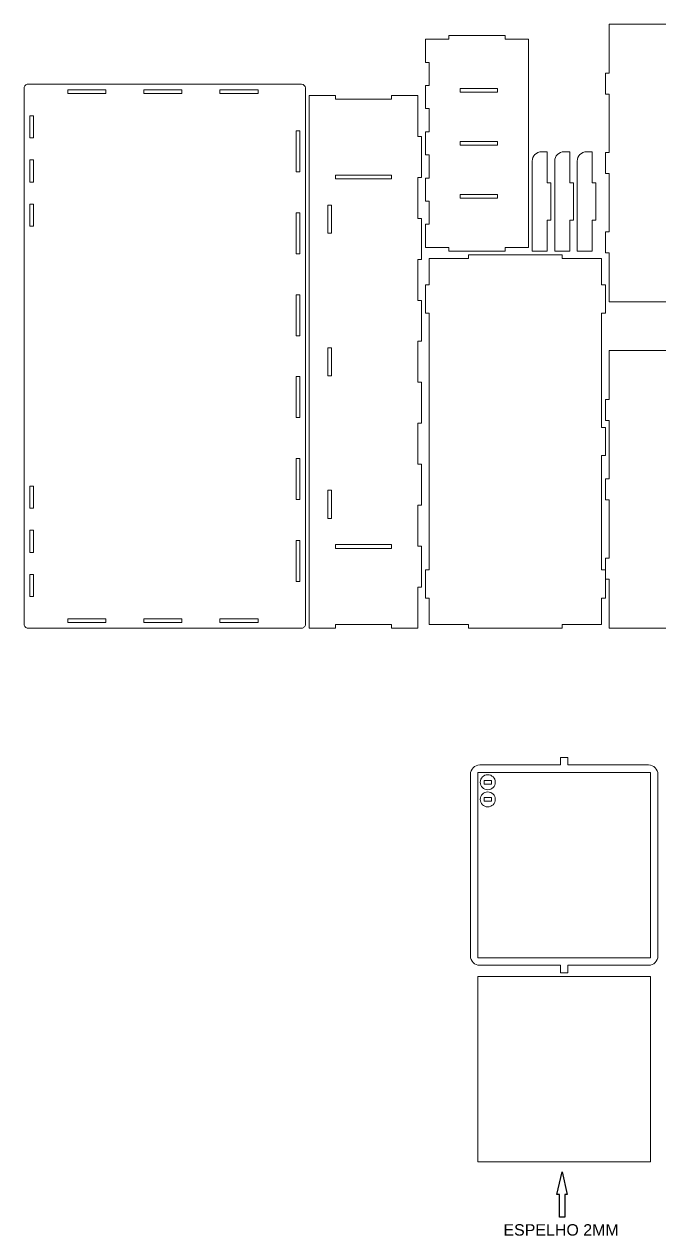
# Model space of a CAD drawing. Header units: millimetres. Extents: x -368 to 368, y -323 to 323.
# Drawn here: x -368 to -29, y -323 to 323 of the extents above; entities that cross this region are included whole.
import ezdxf

# ---------------------------------------------------------------- set-up
doc = ezdxf.new("R2010")
doc.units = ezdxf.units.MM
doc.header["$MEASUREMENT"] = 0
doc.layers.add('Camada 1', color=7, linetype='Continuous')
doc.styles.add('0', font='arial.ttf', dxfattribs={"height": 1})

msp = doc.modelspace()

# ---------------------------------------------------------------- linework, layer by layer
at = {"layer": 'Camada 1', "color": 30, "lineweight": 20}
msp.add_lwpolyline([(-126.4612, -283.569), (-34.4612, -283.569), (-34.4612, -184.769), (-126.4612, -184.769), (-126.4612, -283.569)], close=True, dxfattribs=at)
at = {"layer": 'Camada 1', "color": 250, "lineweight": 9}
for points, knots in [([(83.5001, 175.0245), (83.5001, 175.0245), (-56.4999, 175.0245), (-56.4999, 175.0245), (-56.4999, 175.0245), (-56.4999, 175.0245), (-56.4999, 201.1674), (-56.4999, 201.1674), (-56.4999, 201.1674), (-56.4999, 201.1674), (-58.4999, 201.1674), (-58.4999, 201.1674), (-58.4999, 201.1674), (-58.4999, 201.1674), (-58.4999, 212.3102), (-58.4999, 212.3102), (-58.4999, 212.3102), (-58.4999, 212.3102), (-56.4999, 212.3102), (-56.4999, 212.3102), (-56.4999, 212.3102), (-56.4999, 212.3102), (-56.4999, 243.4531), (-56.4999, 243.4531), (-56.4999, 243.4531), (-56.4999, 243.4531), (-58.4999, 243.4531), (-58.4999, 243.4531), (-58.4999, 243.4531), (-58.4999, 243.4531), (-58.4999, 254.5959), (-58.4999, 254.5959), (-58.4999, 254.5959), (-58.4999, 254.5959), (-56.4999, 254.5959), (-56.4999, 254.5959), (-56.4999, 254.5959), (-56.4999, 254.5959), (-56.4999, 285.7388), (-56.4999, 285.7388), (-56.4999, 285.7388), (-56.4999, 285.7388), (-58.4999, 285.7388), (-58.4999, 285.7388), (-58.4999, 285.7388), (-58.4999, 285.7388), (-58.4999, 296.8816), (-58.4999, 296.8816), (-58.4999, 296.8816), (-58.4999, 296.8816), (-56.4999, 296.8816), (-56.4999, 296.8816), (-56.4999, 296.8816), (-56.4999, 296.8816), (-56.4999, 323.0245), (-56.4999, 323.0245), (-56.4999, 323.0245), (-56.4999, 323.0245), (-8.4999, 323.0245), (-8.4999, 323.0245), (-8.4999, 323.0245), (-8.4999, 323.0245), (-8.4999, 313.0245), (-8.4999, 313.0245), (-8.4999, 313.0245), (-8.4999, 313.0245), (-10.4999, 313.0245), (-10.4999, 313.0245), (-10.4999, 313.0245), (-10.4999, 313.0245), (-10.4999, 303.0245), (-10.4999, 303.0245), (-10.4999, 303.0245), (-10.4999, 303.0245), (-8.4999, 303.0245), (-8.4999, 303.0245), (-8.4999, 303.0245), (-8.4999, 303.0245), (-8.4999, 293.0245), (-8.4999, 293.0245), (-8.4999, 293.0245), (-8.4999, 293.0245), (-10.4999, 293.0245), (-10.4999, 293.0245), (-10.4999, 293.0245), (-10.4999, 293.0245), (-10.4999, 283.0245), (-10.4999, 283.0245), (-10.4999, 283.0245), (-10.4999, 283.0245), (-8.4999, 283.0245), (-8.4999, 283.0245), (-8.4999, 283.0245), (-8.4999, 283.0245), (-8.4999, 269.0245), (-8.4999, 269.0245), (-8.4999, 269.0245), (-8.4999, 269.0245), (-10.4999, 269.0245), (-10.4999, 269.0245), (-10.4999, 269.0245), (-10.4999, 269.0245), (-10.4999, 259.0245), (-10.4999, 259.0245), (-10.4999, 259.0245), (-10.4999, 259.0245), (-8.4999, 259.0245), (-8.4999, 259.0245), (-8.4999, 259.0245), (-8.4999, 259.0245), (-8.4999, 246.0245), (-8.4999, 246.0245), (-8.4999, 246.0245), (-8.4999, 246.0245), (-10.4999, 246.0245), (-10.4999, 246.0245), (-10.4999, 246.0245), (-10.4999, 246.0245), (-10.4999, 236.0245), (-10.4999, 236.0245), (-10.4999, 236.0245), (-10.4999, 236.0245), (-8.4999, 236.0245), (-8.4999, 236.0245), (-8.4999, 236.0245), (-8.4999, 236.0245), (-8.4999, 233.0245), (-8.4999, 233.0245), (-8.4999, 233.0245), (-8.4999, 233.0245), (83.5001, 233.0245), (83.5001, 233.0245), (83.5001, 233.0245), (83.5001, 233.0245), (83.5001, 219.0245), (83.5001, 219.0245), (83.5001, 219.0245), (83.5001, 219.0245), (85.5001, 219.0245), (85.5001, 219.0245), (85.5001, 219.0245), (85.5001, 219.0245), (85.5001, 189.0245), (85.5001, 189.0245), (85.5001, 189.0245), (85.5001, 189.0245), (83.5001, 189.0245), (83.5001, 189.0245), (83.5001, 189.0245), (83.5001, 189.0245), (83.5001, 175.0245), (83.5001, 175.0245)], [0, 0, 0, 0, 0.02564103, 0.02564103, 0.02564103, 0.02564103, 0.05128205, 0.05128205, 0.05128205, 0.05128205, 0.07692308, 0.07692308, 0.07692308, 0.07692308, 0.1025641, 0.1025641, 0.1025641, 0.1025641, 0.12820513, 0.12820513, 0.12820513, 0.12820513, 0.15384615, 0.15384615, 0.15384615, 0.15384615, 0.17948718, 0.17948718, 0.17948718, 0.17948718, 0.20512821, 0.20512821, 0.20512821, 0.20512821, 0.23076923, 0.23076923, 0.23076923, 0.23076923, 0.25641026, 0.25641026, 0.25641026, 0.25641026, 0.28205128, 0.28205128, 0.28205128, 0.28205128, 0.30769231, 0.30769231, 0.30769231, 0.30769231, 0.33333333, 0.33333333, 0.33333333, 0.33333333, 0.35897436, 0.35897436, 0.35897436, 0.35897436, 0.38461538, 0.38461538, 0.38461538, 0.38461538, 0.41025641, 0.41025641, 0.41025641, 0.41025641, 0.43589744, 0.43589744, 0.43589744, 0.43589744, 0.46153846, 0.46153846, 0.46153846, 0.46153846, 0.48717949, 0.48717949, 0.48717949, 0.48717949, 0.51282051, 0.51282051, 0.51282051, 0.51282051, 0.53846154, 0.53846154, 0.53846154, 0.53846154, 0.56410256, 0.56410256, 0.56410256, 0.56410256, 0.58974359, 0.58974359, 0.58974359, 0.58974359, 0.61538462, 0.61538462, 0.61538462, 0.61538462, 0.64102564, 0.64102564, 0.64102564, 0.64102564, 0.66666667, 0.66666667, 0.66666667, 0.66666667, 0.69230769, 0.69230769, 0.69230769, 0.69230769, 0.71794872, 0.71794872, 0.71794872, 0.71794872, 0.74358974, 0.74358974, 0.74358974, 0.74358974, 0.76923077, 0.76923077, 0.76923077, 0.76923077, 0.79487179, 0.79487179, 0.79487179, 0.79487179, 0.82051282, 0.82051282, 0.82051282, 0.82051282, 0.84615385, 0.84615385, 0.84615385, 0.84615385, 0.87179487, 0.87179487, 0.87179487, 0.87179487, 0.8974359, 0.8974359, 0.8974359, 0.8974359, 0.92307692, 0.92307692, 0.92307692, 0.92307692, 0.94871795, 0.94871795, 0.94871795, 0.94871795, 1, 1, 1, 1]), ([(-152.4999, 253.3577), (-152.4999, 253.3577), (-152.5, 241.0245), (-152.5, 241.0245), (-152.5, 241.0245), (-152.5, 241.0245), (-154.5, 241.0244), (-154.5, 241.0244), (-154.5, 241.0244), (-154.5, 241.0244), (-154.4999, 228.6911), (-154.4999, 228.6911), (-154.4999, 228.6911), (-154.4999, 228.6911), (-152.5, 228.6911), (-152.5, 228.6911), (-152.5, 228.6911), (-152.5, 228.6911), (-152.5, 216.3577), (-152.5, 216.3577), (-152.5, 216.3577), (-152.5, 216.3577), (-154.4999, 216.3578), (-154.4999, 216.3578), (-154.4999, 216.3578), (-154.4999, 216.3578), (-154.4999, 204.0244), (-154.4999, 204.0244), (-154.4999, 204.0244), (-154.4999, 204.0244), (-141.9999, 204.0244), (-141.9999, 204.0244), (-141.9999, 204.0244), (-141.9999, 204.0244), (-141.9999, 202.0245), (-141.9999, 202.0245), (-141.9999, 202.0245), (-141.9999, 202.0245), (-112, 202.0245), (-112, 202.0245), (-112, 202.0245), (-112, 202.0245), (-111.9999, 204.0244), (-111.9999, 204.0244), (-111.9999, 204.0244), (-111.9999, 204.0244), (-99.4999, 204.0244), (-99.4999, 204.0244), (-99.4999, 204.0244), (-99.4999, 204.0244), (-99.5, 315.0245), (-99.5, 315.0245), (-99.5, 315.0245), (-99.5, 315.0245), (-112, 315.0245), (-112, 315.0245), (-112, 315.0245), (-112, 315.0245), (-112, 317.0244), (-112, 317.0244), (-112, 317.0244), (-112, 317.0244), (-141.9999, 317.0244), (-141.9999, 317.0244), (-141.9999, 317.0244), (-141.9999, 317.0244), (-142, 315.0244), (-142, 315.0244), (-142, 315.0244), (-142, 315.0244), (-154.5, 315.0245), (-154.5, 315.0245), (-154.5, 315.0245), (-154.5, 315.0245), (-154.5, 302.6911), (-154.5, 302.6911), (-154.5, 302.6911), (-154.5, 302.6911), (-152.5, 302.6911), (-152.5, 302.6911), (-152.5, 302.6911), (-152.5, 302.6911), (-152.4999, 290.3578), (-152.4999, 290.3578), (-152.4999, 290.3578), (-152.4999, 290.3578), (-154.5, 290.3577), (-154.5, 290.3577), (-154.5, 290.3577), (-154.5, 290.3577), (-154.5, 278.0244), (-154.5, 278.0244), (-154.5, 278.0244), (-154.5, 278.0244), (-152.4999, 278.0244), (-152.4999, 278.0244), (-152.4999, 278.0244), (-152.4999, 278.0244), (-152.4999, 265.6911), (-152.4999, 265.6911), (-152.4999, 265.6911), (-152.4999, 265.6911), (-154.5, 265.6911), (-154.5, 265.6911), (-154.5, 265.6911), (-154.5, 265.6911), (-154.5, 253.3578), (-154.5, 253.3578), (-154.5, 253.3578), (-154.5, 253.3578), (-152.4999, 253.3577), (-152.4999, 253.3577)], [0, 0, 0, 0, 0.03448276, 0.03448276, 0.03448276, 0.03448276, 0.06896552, 0.06896552, 0.06896552, 0.06896552, 0.10344828, 0.10344828, 0.10344828, 0.10344828, 0.13793103, 0.13793103, 0.13793103, 0.13793103, 0.17241379, 0.17241379, 0.17241379, 0.17241379, 0.20689655, 0.20689655, 0.20689655, 0.20689655, 0.24137931, 0.24137931, 0.24137931, 0.24137931, 0.27586207, 0.27586207, 0.27586207, 0.27586207, 0.31034483, 0.31034483, 0.31034483, 0.31034483, 0.34482759, 0.34482759, 0.34482759, 0.34482759, 0.37931034, 0.37931034, 0.37931034, 0.37931034, 0.4137931, 0.4137931, 0.4137931, 0.4137931, 0.44827586, 0.44827586, 0.44827586, 0.44827586, 0.48275862, 0.48275862, 0.48275862, 0.48275862, 0.51724138, 0.51724138, 0.51724138, 0.51724138, 0.55172414, 0.55172414, 0.55172414, 0.55172414, 0.5862069, 0.5862069, 0.5862069, 0.5862069, 0.62068966, 0.62068966, 0.62068966, 0.62068966, 0.65517241, 0.65517241, 0.65517241, 0.65517241, 0.68965517, 0.68965517, 0.68965517, 0.68965517, 0.72413793, 0.72413793, 0.72413793, 0.72413793, 0.75862069, 0.75862069, 0.75862069, 0.75862069, 0.79310345, 0.79310345, 0.79310345, 0.79310345, 0.82758621, 0.82758621, 0.82758621, 0.82758621, 0.86206897, 0.86206897, 0.86206897, 0.86206897, 0.89655172, 0.89655172, 0.89655172, 0.89655172, 0.93103448, 0.93103448, 0.93103448, 0.93103448, 1, 1, 1, 1]), ([(-218.4999, 3.0245), (-218.4999, 3.0245), (-218.4999, 289.0245), (-218.4999, 289.0245), (-218.4999, 289.0245), (-218.4999, 290.1291), (-219.3953, 291.0245), (-220.4999, 291.0245), (-220.4999, 291.0245), (-220.4999, 291.0245), (-366.4999, 291.0245), (-366.4999, 291.0245), (-366.4999, 291.0245), (-367.0303, 291.0245), (-367.539, 290.8138), (-367.9141, 290.4387), (-367.9141, 290.4387), (-368.2892, 290.0636), (-368.4999, 289.5549), (-368.4999, 289.0245), (-368.4999, 289.0245), (-368.4999, 289.0245), (-368.4999, 3.0245), (-368.4999, 3.0245), (-368.4999, 3.0245), (-368.4999, 2.4941), (-368.2892, 1.9854), (-367.9141, 1.6103), (-367.9141, 1.6103), (-367.539, 1.2352), (-367.0303, 1.0245), (-366.4999, 1.0245), (-366.4999, 1.0245), (-366.4999, 1.0245), (-220.4999, 1.0245), (-220.4999, 1.0245), (-220.4999, 1.0245), (-219.9695, 1.0245), (-219.4608, 1.2352), (-219.0857, 1.6103), (-219.0857, 1.6103), (-218.7106, 1.9854), (-218.4999, 2.4941), (-218.4999, 3.0245)], [0, 0, 0, 0, 0.08333333, 0.08333333, 0.08333333, 0.08333333, 0.16666667, 0.16666667, 0.16666667, 0.16666667, 0.25, 0.25, 0.25, 0.25, 0.33333333, 0.33333333, 0.33333333, 0.33333333, 0.41666667, 0.41666667, 0.41666667, 0.41666667, 0.5, 0.5, 0.5, 0.5, 0.58333333, 0.58333333, 0.58333333, 0.58333333, 0.66666667, 0.66666667, 0.66666667, 0.66666667, 0.75, 0.75, 0.75, 0.75, 0.83333333, 0.83333333, 0.83333333, 0.83333333, 1, 1, 1, 1]), ([(-324.9285, 288.0245), (-324.9285, 288.0245), (-324.9285, 286.0245), (-324.9285, 286.0245), (-324.9285, 286.0245), (-324.9285, 286.0245), (-345.2142, 286.0245), (-345.2142, 286.0245), (-345.2142, 286.0245), (-345.2142, 286.0245), (-345.2142, 288.0245), (-345.2142, 288.0245), (-345.2142, 288.0245), (-345.2142, 288.0245), (-324.9285, 288.0245), (-324.9285, 288.0245)], [0, 0, 0, 0, 0.2, 0.2, 0.2, 0.2, 0.4, 0.4, 0.4, 0.4, 0.6, 0.6, 0.6, 0.6, 1, 1, 1, 1]), ([(-284.357, 288.0245), (-284.357, 288.0245), (-284.357, 286.0245), (-284.357, 286.0245), (-284.357, 286.0245), (-284.357, 286.0245), (-304.6428, 286.0245), (-304.6428, 286.0245), (-304.6428, 286.0245), (-304.6428, 286.0245), (-304.6428, 288.0245), (-304.6428, 288.0245), (-304.6428, 288.0245), (-304.6428, 288.0245), (-284.357, 288.0245), (-284.357, 288.0245)], [0, 0, 0, 0, 0.2, 0.2, 0.2, 0.2, 0.4, 0.4, 0.4, 0.4, 0.6, 0.6, 0.6, 0.6, 1, 1, 1, 1]), ([(-243.7856, 288.0245), (-243.7856, 288.0245), (-243.7856, 286.0245), (-243.7856, 286.0245), (-243.7856, 286.0245), (-243.7856, 286.0245), (-264.0713, 286.0245), (-264.0713, 286.0245), (-264.0713, 286.0245), (-264.0713, 286.0245), (-264.0713, 288.0245), (-264.0713, 288.0245), (-264.0713, 288.0245), (-264.0713, 288.0245), (-243.7856, 288.0245), (-243.7856, 288.0245)], [0, 0, 0, 0, 0.2, 0.2, 0.2, 0.2, 0.4, 0.4, 0.4, 0.4, 0.6, 0.6, 0.6, 0.6, 1, 1, 1, 1]), ([(-158.4999, 44.7168), (-158.4999, 44.7168), (-158.4999, 66.563), (-158.4999, 66.563), (-158.4999, 66.563), (-158.4999, 66.563), (-156.4999, 66.563), (-156.4999, 66.563), (-156.4999, 66.563), (-156.4999, 66.563), (-156.4999, 88.4091), (-156.4999, 88.4091), (-156.4999, 88.4091), (-156.4999, 88.4091), (-158.4999, 88.4091), (-158.4999, 88.4091), (-158.4999, 88.4091), (-158.4999, 88.4091), (-158.4999, 110.2553), (-158.4999, 110.2553), (-158.4999, 110.2553), (-158.4999, 110.2553), (-156.4999, 110.2553), (-156.4999, 110.2553), (-156.4999, 110.2553), (-156.4999, 110.2553), (-156.4999, 132.1014), (-156.4999, 132.1014), (-156.4999, 132.1014), (-156.4999, 132.1014), (-158.4999, 132.1014), (-158.4999, 132.1014), (-158.4999, 132.1014), (-158.4999, 132.1014), (-158.4999, 153.9476), (-158.4999, 153.9476), (-158.4999, 153.9476), (-158.4999, 153.9476), (-156.4999, 153.9476), (-156.4999, 153.9476), (-156.4999, 153.9476), (-156.4999, 153.9476), (-156.4999, 175.7937), (-156.4999, 175.7937), (-156.4999, 175.7937), (-156.4999, 175.7937), (-158.4999, 175.7937), (-158.4999, 175.7937), (-158.4999, 175.7937), (-158.4999, 175.7937), (-158.4999, 197.6399), (-158.4999, 197.6399), (-158.4999, 197.6399), (-158.4999, 197.6399), (-156.4999, 197.6399), (-156.4999, 197.6399), (-156.4999, 197.6399), (-156.4999, 197.6399), (-156.4999, 219.486), (-156.4999, 219.486), (-156.4999, 219.486), (-156.4999, 219.486), (-158.4999, 219.486), (-158.4999, 219.486), (-158.4999, 219.486), (-158.4999, 219.486), (-158.4999, 241.3322), (-158.4999, 241.3322), (-158.4999, 241.3322), (-158.4999, 241.3322), (-156.4999, 241.3322), (-156.4999, 241.3322), (-156.4999, 241.3322), (-156.4999, 241.3322), (-156.4999, 263.1783), (-156.4999, 263.1783), (-156.4999, 263.1783), (-156.4999, 263.1783), (-158.4999, 263.1783), (-158.4999, 263.1783), (-158.4999, 263.1783), (-158.4999, 263.1783), (-158.4999, 285.0245), (-158.4999, 285.0245), (-158.4999, 285.0245), (-158.4999, 285.0245), (-172.4999, 285.0245), (-172.4999, 285.0245), (-172.4999, 285.0245), (-172.4999, 285.0245), (-172.4999, 283.0245), (-172.4999, 283.0245), (-172.4999, 283.0245), (-172.4999, 283.0245), (-202.4999, 283.0245), (-202.4999, 283.0245), (-202.4999, 283.0245), (-202.4999, 283.0245), (-202.4999, 285.0245), (-202.4999, 285.0245), (-202.4999, 285.0245), (-202.4999, 285.0245), (-216.4999, 285.0245), (-216.4999, 285.0245), (-216.4999, 285.0245), (-216.4999, 285.0245), (-216.4999, 1.0245), (-216.4999, 1.0245), (-216.4999, 1.0245), (-216.4999, 1.0245), (-202.4999, 1.0245), (-202.4999, 1.0245), (-202.4999, 1.0245), (-202.4999, 1.0245), (-202.4999, 3.0245), (-202.4999, 3.0245), (-202.4999, 3.0245), (-202.4999, 3.0245), (-172.4999, 3.0245), (-172.4999, 3.0245), (-172.4999, 3.0245), (-172.4999, 3.0245), (-172.4999, 1.0245), (-172.4999, 1.0245), (-172.4999, 1.0245), (-172.4999, 1.0245), (-158.4999, 1.0245), (-158.4999, 1.0245), (-158.4999, 1.0245), (-158.4999, 1.0245), (-158.4999, 22.8707), (-158.4999, 22.8707), (-158.4999, 22.8707), (-158.4999, 22.8707), (-156.4999, 22.8707), (-156.4999, 22.8707), (-156.4999, 22.8707), (-156.4999, 22.8707), (-156.4999, 44.7168), (-156.4999, 44.7168), (-156.4999, 44.7168), (-156.4999, 44.7168), (-158.4999, 44.7168), (-158.4999, 44.7168)], [0, 0, 0, 0, 0.02702703, 0.02702703, 0.02702703, 0.02702703, 0.05405405, 0.05405405, 0.05405405, 0.05405405, 0.08108108, 0.08108108, 0.08108108, 0.08108108, 0.10810811, 0.10810811, 0.10810811, 0.10810811, 0.13513514, 0.13513514, 0.13513514, 0.13513514, 0.16216216, 0.16216216, 0.16216216, 0.16216216, 0.18918919, 0.18918919, 0.18918919, 0.18918919, 0.21621622, 0.21621622, 0.21621622, 0.21621622, 0.24324324, 0.24324324, 0.24324324, 0.24324324, 0.27027027, 0.27027027, 0.27027027, 0.27027027, 0.2972973, 0.2972973, 0.2972973, 0.2972973, 0.32432432, 0.32432432, 0.32432432, 0.32432432, 0.35135135, 0.35135135, 0.35135135, 0.35135135, 0.37837838, 0.37837838, 0.37837838, 0.37837838, 0.40540541, 0.40540541, 0.40540541, 0.40540541, 0.43243243, 0.43243243, 0.43243243, 0.43243243, 0.45945946, 0.45945946, 0.45945946, 0.45945946, 0.48648649, 0.48648649, 0.48648649, 0.48648649, 0.51351351, 0.51351351, 0.51351351, 0.51351351, 0.54054054, 0.54054054, 0.54054054, 0.54054054, 0.56756757, 0.56756757, 0.56756757, 0.56756757, 0.59459459, 0.59459459, 0.59459459, 0.59459459, 0.62162162, 0.62162162, 0.62162162, 0.62162162, 0.64864865, 0.64864865, 0.64864865, 0.64864865, 0.67567568, 0.67567568, 0.67567568, 0.67567568, 0.7027027, 0.7027027, 0.7027027, 0.7027027, 0.72972973, 0.72972973, 0.72972973, 0.72972973, 0.75675676, 0.75675676, 0.75675676, 0.75675676, 0.78378378, 0.78378378, 0.78378378, 0.78378378, 0.81081081, 0.81081081, 0.81081081, 0.81081081, 0.83783784, 0.83783784, 0.83783784, 0.83783784, 0.86486486, 0.86486486, 0.86486486, 0.86486486, 0.89189189, 0.89189189, 0.89189189, 0.89189189, 0.91891892, 0.91891892, 0.91891892, 0.91891892, 0.94594595, 0.94594595, 0.94594595, 0.94594595, 1, 1, 1, 1]), ([(-116, 286.7745), (-116, 286.7745), (-136, 286.7745), (-136, 286.7745), (-136, 286.7745), (-136, 286.7745), (-136, 288.7744), (-136, 288.7744), (-136, 288.7744), (-136, 288.7744), (-116, 288.7745), (-116, 288.7745), (-116, 288.7745), (-116, 288.7745), (-116, 286.7745), (-116, 286.7745)], [0, 0, 0, 0, 0.2, 0.2, 0.2, 0.2, 0.4, 0.4, 0.4, 0.4, 0.6, 0.6, 0.6, 0.6, 1, 1, 1, 1]), ([(-363.4999, 274.2388), (-363.4999, 274.2388), (-363.4999, 262.4531), (-363.4999, 262.4531), (-363.4999, 262.4531), (-363.4999, 262.4531), (-365.4999, 262.4531), (-365.4999, 262.4531), (-365.4999, 262.4531), (-365.4999, 262.4531), (-365.4999, 274.2388), (-365.4999, 274.2388), (-365.4999, 274.2388), (-365.4999, 274.2388), (-363.4999, 274.2388), (-363.4999, 274.2388)], [0, 0, 0, 0, 0.2, 0.2, 0.2, 0.2, 0.4, 0.4, 0.4, 0.4, 0.6, 0.6, 0.6, 0.6, 1, 1, 1, 1]), ([(-223.4999, 244.3322), (-223.4999, 244.3322), (-223.4999, 266.1783), (-223.4999, 266.1783), (-223.4999, 266.1783), (-223.4999, 266.1783), (-221.4999, 266.1783), (-221.4999, 266.1783), (-221.4999, 266.1783), (-221.4999, 266.1783), (-221.4999, 244.3322), (-221.4999, 244.3322), (-221.4999, 244.3322), (-221.4999, 244.3322), (-223.4999, 244.3322), (-223.4999, 244.3322)], [0, 0, 0, 0, 0.2, 0.2, 0.2, 0.2, 0.4, 0.4, 0.4, 0.4, 0.6, 0.6, 0.6, 0.6, 1, 1, 1, 1]), ([(-116, 258.5244), (-116, 258.5244), (-136, 258.5244), (-136, 258.5244), (-136, 258.5244), (-136, 258.5244), (-136, 260.5244), (-136, 260.5244), (-136, 260.5244), (-136, 260.5244), (-115.9999, 260.5245), (-115.9999, 260.5245), (-115.9999, 260.5245), (-115.9999, 260.5245), (-116, 258.5244), (-116, 258.5244)], [0, 0, 0, 0, 0.2, 0.2, 0.2, 0.2, 0.4, 0.4, 0.4, 0.4, 0.6, 0.6, 0.6, 0.6, 1, 1, 1, 1]), ([(-97.4999, 250.0244), (-97.4999, 250.0244), (-97.4999, 202.0245), (-97.4999, 202.0245), (-97.4999, 202.0245), (-97.4999, 202.0245), (-89.4999, 202.0245), (-89.4999, 202.0245), (-89.4999, 202.0245), (-89.4999, 202.0245), (-89.4999, 218.5245), (-89.4999, 218.5245), (-89.4999, 218.5245), (-89.4999, 218.5245), (-87.4999, 218.5245), (-87.4999, 218.5245), (-87.4999, 218.5245), (-87.4999, 218.5245), (-87.4999, 238.5245), (-87.4999, 238.5245), (-87.4999, 238.5245), (-87.4999, 238.5245), (-89.4999, 238.5245), (-89.4999, 238.5245), (-89.4999, 238.5245), (-89.4999, 238.5245), (-89.4999, 255.0244), (-89.4999, 255.0244), (-89.4999, 255.0244), (-89.4999, 255.0244), (-92.4999, 255.0244), (-92.4999, 255.0244), (-92.4999, 255.0244), (-95.2613, 255.0244), (-97.4999, 252.7858), (-97.4999, 250.0244)], [0, 0, 0, 0, 0.1, 0.1, 0.1, 0.1, 0.2, 0.2, 0.2, 0.2, 0.3, 0.3, 0.3, 0.3, 0.4, 0.4, 0.4, 0.4, 0.5, 0.5, 0.5, 0.5, 0.6, 0.6, 0.6, 0.6, 0.7, 0.7, 0.7, 0.7, 0.8, 0.8, 0.8, 0.8, 1, 1, 1, 1]), ([(-85.4999, 250.0244), (-85.4999, 250.0244), (-85.4999, 202.0245), (-85.4999, 202.0245), (-85.4999, 202.0245), (-85.4999, 202.0245), (-77.4999, 202.0245), (-77.4999, 202.0245), (-77.4999, 202.0245), (-77.4999, 202.0245), (-77.4999, 218.5245), (-77.4999, 218.5245), (-77.4999, 218.5245), (-77.4999, 218.5245), (-75.4999, 218.5245), (-75.4999, 218.5245), (-75.4999, 218.5245), (-75.4999, 218.5245), (-75.4999, 238.5245), (-75.4999, 238.5245), (-75.4999, 238.5245), (-75.4999, 238.5245), (-77.4999, 238.5245), (-77.4999, 238.5245), (-77.4999, 238.5245), (-77.4999, 238.5245), (-77.4999, 255.0244), (-77.4999, 255.0244), (-77.4999, 255.0244), (-77.4999, 255.0244), (-80.4999, 255.0244), (-80.4999, 255.0244), (-80.4999, 255.0244), (-83.2613, 255.0244), (-85.4999, 252.7858), (-85.4999, 250.0244)], [0, 0, 0, 0, 0.1, 0.1, 0.1, 0.1, 0.2, 0.2, 0.2, 0.2, 0.3, 0.3, 0.3, 0.3, 0.4, 0.4, 0.4, 0.4, 0.5, 0.5, 0.5, 0.5, 0.6, 0.6, 0.6, 0.6, 0.7, 0.7, 0.7, 0.7, 0.8, 0.8, 0.8, 0.8, 1, 1, 1, 1]), ([(-73.4999, 250.0244), (-73.4999, 250.0244), (-73.4999, 202.0245), (-73.4999, 202.0245), (-73.4999, 202.0245), (-73.4999, 202.0245), (-65.4999, 202.0245), (-65.4999, 202.0245), (-65.4999, 202.0245), (-65.4999, 202.0245), (-65.4999, 218.5245), (-65.4999, 218.5245), (-65.4999, 218.5245), (-65.4999, 218.5245), (-63.4999, 218.5245), (-63.4999, 218.5245), (-63.4999, 218.5245), (-63.4999, 218.5245), (-63.4999, 238.5245), (-63.4999, 238.5245), (-63.4999, 238.5245), (-63.4999, 238.5245), (-65.4999, 238.5245), (-65.4999, 238.5245), (-65.4999, 238.5245), (-65.4999, 238.5245), (-65.4999, 255.0244), (-65.4999, 255.0244), (-65.4999, 255.0244), (-65.4999, 255.0244), (-68.4999, 255.0244), (-68.4999, 255.0244), (-68.4999, 255.0244), (-71.2613, 255.0244), (-73.4999, 252.7858), (-73.4999, 250.0244)], [0, 0, 0, 0, 0.1, 0.1, 0.1, 0.1, 0.2, 0.2, 0.2, 0.2, 0.3, 0.3, 0.3, 0.3, 0.4, 0.4, 0.4, 0.4, 0.5, 0.5, 0.5, 0.5, 0.6, 0.6, 0.6, 0.6, 0.7, 0.7, 0.7, 0.7, 0.8, 0.8, 0.8, 0.8, 1, 1, 1, 1]), ([(-363.4999, 250.6674), (-363.4999, 250.6674), (-363.4999, 238.8816), (-363.4999, 238.8816), (-363.4999, 238.8816), (-363.4999, 238.8816), (-365.4999, 238.8816), (-365.4999, 238.8816), (-365.4999, 238.8816), (-365.4999, 238.8816), (-365.4999, 250.6674), (-365.4999, 250.6674), (-365.4999, 250.6674), (-365.4999, 250.6674), (-363.4999, 250.6674), (-363.4999, 250.6674)], [0, 0, 0, 0, 0.2, 0.2, 0.2, 0.2, 0.4, 0.4, 0.4, 0.4, 0.6, 0.6, 0.6, 0.6, 1, 1, 1, 1]), ([(-172.4999, 240.5245), (-172.4999, 240.5245), (-202.4999, 240.5245), (-202.4999, 240.5245), (-202.4999, 240.5245), (-202.4999, 240.5245), (-202.4999, 242.5245), (-202.4999, 242.5245), (-202.4999, 242.5245), (-202.4999, 242.5245), (-172.4999, 242.5245), (-172.4999, 242.5245), (-172.4999, 242.5245), (-172.4999, 242.5245), (-172.4999, 240.5245), (-172.4999, 240.5245)], [0, 0, 0, 0, 0.2, 0.2, 0.2, 0.2, 0.4, 0.4, 0.4, 0.4, 0.6, 0.6, 0.6, 0.6, 1, 1, 1, 1]), ([(-363.4999, 227.0959), (-363.4999, 227.0959), (-363.4999, 215.3102), (-363.4999, 215.3102), (-363.4999, 215.3102), (-363.4999, 215.3102), (-365.4999, 215.3102), (-365.4999, 215.3102), (-365.4999, 215.3102), (-365.4999, 215.3102), (-365.4999, 227.0959), (-365.4999, 227.0959), (-365.4999, 227.0959), (-365.4999, 227.0959), (-363.4999, 227.0959), (-363.4999, 227.0959)], [0, 0, 0, 0, 0.2, 0.2, 0.2, 0.2, 0.4, 0.4, 0.4, 0.4, 0.6, 0.6, 0.6, 0.6, 1, 1, 1, 1]), ([(-204.4999, 211.5245), (-204.4999, 211.5245), (-206.4999, 211.5245), (-206.4999, 211.5245), (-206.4999, 211.5245), (-206.4999, 211.5245), (-206.4999, 226.5245), (-206.4999, 226.5245), (-206.4999, 226.5245), (-206.4999, 226.5245), (-204.4999, 226.5245), (-204.4999, 226.5245), (-204.4999, 226.5245), (-204.4999, 226.5245), (-204.4999, 211.5245), (-204.4999, 211.5245)], [0, 0, 0, 0, 0.2, 0.2, 0.2, 0.2, 0.4, 0.4, 0.4, 0.4, 0.6, 0.6, 0.6, 0.6, 1, 1, 1, 1]), ([(-135.9999, 232.2745), (-135.9999, 232.2745), (-116, 232.2744), (-116, 232.2744), (-116, 232.2744), (-116, 232.2744), (-115.9999, 230.2744), (-115.9999, 230.2744), (-115.9999, 230.2744), (-115.9999, 230.2744), (-136, 230.2744), (-136, 230.2744), (-136, 230.2744), (-136, 230.2744), (-135.9999, 232.2745), (-135.9999, 232.2745)], [0, 0, 0, 0, 0.2, 0.2, 0.2, 0.2, 0.4, 0.4, 0.4, 0.4, 0.6, 0.6, 0.6, 0.6, 1, 1, 1, 1]), ([(-223.4999, 200.6399), (-223.4999, 200.6399), (-223.4999, 222.486), (-223.4999, 222.486), (-223.4999, 222.486), (-223.4999, 222.486), (-221.4999, 222.486), (-221.4999, 222.486), (-221.4999, 222.486), (-221.4999, 222.486), (-221.4999, 200.6399), (-221.4999, 200.6399), (-221.4999, 200.6399), (-221.4999, 200.6399), (-223.4999, 200.6399), (-223.4999, 200.6399)], [0, 0, 0, 0, 0.2, 0.2, 0.2, 0.2, 0.4, 0.4, 0.4, 0.4, 0.6, 0.6, 0.6, 0.6, 1, 1, 1, 1]), ([(-81.4999, 200.0245), (-81.4999, 200.0245), (-131.4999, 200.0245), (-131.4999, 200.0245), (-131.4999, 200.0245), (-131.4999, 200.0245), (-131.4999, 198.0245), (-131.4999, 198.0245), (-131.4999, 198.0245), (-131.4999, 198.0245), (-152.4999, 198.0245), (-152.4999, 198.0245), (-152.4999, 198.0245), (-152.4999, 198.0245), (-152.4999, 184.0245), (-152.4999, 184.0245), (-152.4999, 184.0245), (-152.4999, 184.0245), (-154.4999, 184.0245), (-154.4999, 184.0245), (-154.4999, 184.0245), (-154.4999, 184.0245), (-154.4999, 169.0245), (-154.4999, 169.0245), (-154.4999, 169.0245), (-154.4999, 169.0245), (-152.4999, 169.0245), (-152.4999, 169.0245), (-152.4999, 169.0245), (-152.4999, 169.0245), (-152.4999, 32.0245), (-152.4999, 32.0245), (-152.4999, 32.0245), (-152.4999, 32.0245), (-154.4999, 32.0245), (-154.4999, 32.0245), (-154.4999, 32.0245), (-154.4999, 32.0245), (-154.4999, 17.0245), (-154.4999, 17.0245), (-154.4999, 17.0245), (-154.4999, 17.0245), (-152.4999, 17.0245), (-152.4999, 17.0245), (-152.4999, 17.0245), (-152.4999, 17.0245), (-152.4999, 3.0245), (-152.4999, 3.0245), (-152.4999, 3.0245), (-152.4999, 3.0245), (-131.4999, 3.0245), (-131.4999, 3.0245), (-131.4999, 3.0245), (-131.4999, 3.0245), (-131.4999, 1.0245), (-131.4999, 1.0245), (-131.4999, 1.0245), (-131.4999, 1.0245), (-81.4999, 1.0245), (-81.4999, 1.0245), (-81.4999, 1.0245), (-81.4999, 1.0245), (-81.4999, 3.0245), (-81.4999, 3.0245), (-81.4999, 3.0245), (-81.4999, 3.0245), (-60.4999, 3.0245), (-60.4999, 3.0245), (-60.4999, 3.0245), (-60.4999, 3.0245), (-60.4999, 17.0245), (-60.4999, 17.0245), (-60.4999, 17.0245), (-60.4999, 17.0245), (-58.4999, 17.0245), (-58.4999, 17.0245), (-58.4999, 17.0245), (-58.4999, 17.0245), (-58.4999, 32.0245), (-58.4999, 32.0245), (-58.4999, 32.0245), (-58.4999, 32.0245), (-60.4999, 32.0245), (-60.4999, 32.0245), (-60.4999, 32.0245), (-60.4999, 32.0245), (-60.4999, 93.0245), (-60.4999, 93.0245), (-60.4999, 93.0245), (-60.4999, 93.0245), (-58.4999, 93.0245), (-58.4999, 93.0245), (-58.4999, 93.0245), (-58.4999, 93.0245), (-58.4999, 108.0245), (-58.4999, 108.0245), (-58.4999, 108.0245), (-58.4999, 108.0245), (-60.4999, 108.0245), (-60.4999, 108.0245), (-60.4999, 108.0245), (-60.4999, 108.0245), (-60.4999, 169.0245), (-60.4999, 169.0245), (-60.4999, 169.0245), (-60.4999, 169.0245), (-58.4999, 169.0245), (-58.4999, 169.0245), (-58.4999, 169.0245), (-58.4999, 169.0245), (-58.4999, 184.0245), (-58.4999, 184.0245), (-58.4999, 184.0245), (-58.4999, 184.0245), (-60.4999, 184.0245), (-60.4999, 184.0245), (-60.4999, 184.0245), (-60.4999, 184.0245), (-60.4999, 198.0245), (-60.4999, 198.0245), (-60.4999, 198.0245), (-60.4999, 198.0245), (-81.4999, 198.0245), (-81.4999, 198.0245), (-81.4999, 198.0245), (-81.4999, 198.0245), (-81.4999, 200.0245), (-81.4999, 200.0245)], [0, 0, 0, 0, 0.03030303, 0.03030303, 0.03030303, 0.03030303, 0.06060606, 0.06060606, 0.06060606, 0.06060606, 0.09090909, 0.09090909, 0.09090909, 0.09090909, 0.12121212, 0.12121212, 0.12121212, 0.12121212, 0.15151515, 0.15151515, 0.15151515, 0.15151515, 0.18181818, 0.18181818, 0.18181818, 0.18181818, 0.21212121, 0.21212121, 0.21212121, 0.21212121, 0.24242424, 0.24242424, 0.24242424, 0.24242424, 0.27272727, 0.27272727, 0.27272727, 0.27272727, 0.3030303, 0.3030303, 0.3030303, 0.3030303, 0.33333333, 0.33333333, 0.33333333, 0.33333333, 0.36363636, 0.36363636, 0.36363636, 0.36363636, 0.39393939, 0.39393939, 0.39393939, 0.39393939, 0.42424242, 0.42424242, 0.42424242, 0.42424242, 0.45454545, 0.45454545, 0.45454545, 0.45454545, 0.48484848, 0.48484848, 0.48484848, 0.48484848, 0.51515152, 0.51515152, 0.51515152, 0.51515152, 0.54545455, 0.54545455, 0.54545455, 0.54545455, 0.57575758, 0.57575758, 0.57575758, 0.57575758, 0.60606061, 0.60606061, 0.60606061, 0.60606061, 0.63636364, 0.63636364, 0.63636364, 0.63636364, 0.66666667, 0.66666667, 0.66666667, 0.66666667, 0.6969697, 0.6969697, 0.6969697, 0.6969697, 0.72727273, 0.72727273, 0.72727273, 0.72727273, 0.75757576, 0.75757576, 0.75757576, 0.75757576, 0.78787879, 0.78787879, 0.78787879, 0.78787879, 0.81818182, 0.81818182, 0.81818182, 0.81818182, 0.84848485, 0.84848485, 0.84848485, 0.84848485, 0.87878788, 0.87878788, 0.87878788, 0.87878788, 0.90909091, 0.90909091, 0.90909091, 0.90909091, 0.93939394, 0.93939394, 0.93939394, 0.93939394, 1, 1, 1, 1]), ([(-223.4999, 156.9476), (-223.4999, 156.9476), (-223.4999, 178.7937), (-223.4999, 178.7937), (-223.4999, 178.7937), (-223.4999, 178.7937), (-221.4999, 178.7937), (-221.4999, 178.7937), (-221.4999, 178.7937), (-221.4999, 178.7937), (-221.4999, 156.9476), (-221.4999, 156.9476), (-221.4999, 156.9476), (-221.4999, 156.9476), (-223.4999, 156.9476), (-223.4999, 156.9476)], [0, 0, 0, 0, 0.2, 0.2, 0.2, 0.2, 0.4, 0.4, 0.4, 0.4, 0.6, 0.6, 0.6, 0.6, 1, 1, 1, 1]), ([(-204.4999, 150.5245), (-204.4999, 150.5245), (-204.4999, 135.5245), (-204.4999, 135.5245), (-204.4999, 135.5245), (-204.4999, 135.5245), (-206.4999, 135.5245), (-206.4999, 135.5245), (-206.4999, 135.5245), (-206.4999, 135.5245), (-206.4999, 150.5245), (-206.4999, 150.5245), (-206.4999, 150.5245), (-206.4999, 150.5245), (-204.4999, 150.5245), (-204.4999, 150.5245)], [0, 0, 0, 0, 0.2, 0.2, 0.2, 0.2, 0.4, 0.4, 0.4, 0.4, 0.6, 0.6, 0.6, 0.6, 1, 1, 1, 1]), ([(83.5001, 149.0245), (83.5001, 149.0245), (-56.4999, 149.0245), (-56.4999, 149.0245), (-56.4999, 149.0245), (-56.4999, 149.0245), (-56.4999, 122.8816), (-56.4999, 122.8816), (-56.4999, 122.8816), (-56.4999, 122.8816), (-58.4999, 122.8816), (-58.4999, 122.8816), (-58.4999, 122.8816), (-58.4999, 122.8816), (-58.4999, 111.7388), (-58.4999, 111.7388), (-58.4999, 111.7388), (-58.4999, 111.7388), (-56.4999, 111.7388), (-56.4999, 111.7388), (-56.4999, 111.7388), (-56.4999, 111.7388), (-56.4999, 80.5959), (-56.4999, 80.5959), (-56.4999, 80.5959), (-56.4999, 80.5959), (-58.4999, 80.5959), (-58.4999, 80.5959), (-58.4999, 80.5959), (-58.4999, 80.5959), (-58.4999, 69.4531), (-58.4999, 69.4531), (-58.4999, 69.4531), (-58.4999, 69.4531), (-56.4999, 69.4531), (-56.4999, 69.4531), (-56.4999, 69.4531), (-56.4999, 69.4531), (-56.4999, 38.3102), (-56.4999, 38.3102), (-56.4999, 38.3102), (-56.4999, 38.3102), (-58.4999, 38.3102), (-58.4999, 38.3102), (-58.4999, 38.3102), (-58.4999, 38.3102), (-58.4999, 27.1674), (-58.4999, 27.1674), (-58.4999, 27.1674), (-58.4999, 27.1674), (-56.4999, 27.1674), (-56.4999, 27.1674), (-56.4999, 27.1674), (-56.4999, 27.1674), (-56.4999, 1.0245), (-56.4999, 1.0245), (-56.4999, 1.0245), (-56.4999, 1.0245), (-8.4999, 1.0245), (-8.4999, 1.0245), (-8.4999, 1.0245), (-8.4999, 1.0245), (-8.4999, 11.0245), (-8.4999, 11.0245), (-8.4999, 11.0245), (-8.4999, 11.0245), (-10.4999, 11.0245), (-10.4999, 11.0245), (-10.4999, 11.0245), (-10.4999, 11.0245), (-10.4999, 21.0245), (-10.4999, 21.0245), (-10.4999, 21.0245), (-10.4999, 21.0245), (-8.4999, 21.0245), (-8.4999, 21.0245), (-8.4999, 21.0245), (-8.4999, 21.0245), (-8.4999, 31.0245), (-8.4999, 31.0245), (-8.4999, 31.0245), (-8.4999, 31.0245), (-10.4999, 31.0245), (-10.4999, 31.0245), (-10.4999, 31.0245), (-10.4999, 31.0245), (-10.4999, 41.0245), (-10.4999, 41.0245), (-10.4999, 41.0245), (-10.4999, 41.0245), (-8.4999, 41.0245), (-8.4999, 41.0245), (-8.4999, 41.0245), (-8.4999, 41.0245), (-8.4999, 55.0245), (-8.4999, 55.0245), (-8.4999, 55.0245), (-8.4999, 55.0245), (-10.4999, 55.0245), (-10.4999, 55.0245), (-10.4999, 55.0245), (-10.4999, 55.0245), (-10.4999, 65.0245), (-10.4999, 65.0245), (-10.4999, 65.0245), (-10.4999, 65.0245), (-8.4999, 65.0245), (-8.4999, 65.0245), (-8.4999, 65.0245), (-8.4999, 65.0245), (-8.4999, 78.0245), (-8.4999, 78.0245), (-8.4999, 78.0245), (-8.4999, 78.0245), (-10.4999, 78.0245), (-10.4999, 78.0245), (-10.4999, 78.0245), (-10.4999, 78.0245), (-10.4999, 88.0245), (-10.4999, 88.0245), (-10.4999, 88.0245), (-10.4999, 88.0245), (-8.4999, 88.0245), (-8.4999, 88.0245), (-8.4999, 88.0245), (-8.4999, 88.0245), (-8.4999, 91.0245), (-8.4999, 91.0245), (-8.4999, 91.0245), (-8.4999, 91.0245), (83.5001, 91.0245), (83.5001, 91.0245), (83.5001, 91.0245), (83.5001, 91.0245), (83.5001, 105.0245), (83.5001, 105.0245), (83.5001, 105.0245), (83.5001, 105.0245), (85.5001, 105.0245), (85.5001, 105.0245), (85.5001, 105.0245), (85.5001, 105.0245), (85.5001, 135.0245), (85.5001, 135.0245), (85.5001, 135.0245), (85.5001, 135.0245), (83.5001, 135.0245), (83.5001, 135.0245), (83.5001, 135.0245), (83.5001, 135.0245), (83.5001, 149.0245), (83.5001, 149.0245)], [0, 0, 0, 0, 0.02564103, 0.02564103, 0.02564103, 0.02564103, 0.05128205, 0.05128205, 0.05128205, 0.05128205, 0.07692308, 0.07692308, 0.07692308, 0.07692308, 0.1025641, 0.1025641, 0.1025641, 0.1025641, 0.12820513, 0.12820513, 0.12820513, 0.12820513, 0.15384615, 0.15384615, 0.15384615, 0.15384615, 0.17948718, 0.17948718, 0.17948718, 0.17948718, 0.20512821, 0.20512821, 0.20512821, 0.20512821, 0.23076923, 0.23076923, 0.23076923, 0.23076923, 0.25641026, 0.25641026, 0.25641026, 0.25641026, 0.28205128, 0.28205128, 0.28205128, 0.28205128, 0.30769231, 0.30769231, 0.30769231, 0.30769231, 0.33333333, 0.33333333, 0.33333333, 0.33333333, 0.35897436, 0.35897436, 0.35897436, 0.35897436, 0.38461538, 0.38461538, 0.38461538, 0.38461538, 0.41025641, 0.41025641, 0.41025641, 0.41025641, 0.43589744, 0.43589744, 0.43589744, 0.43589744, 0.46153846, 0.46153846, 0.46153846, 0.46153846, 0.48717949, 0.48717949, 0.48717949, 0.48717949, 0.51282051, 0.51282051, 0.51282051, 0.51282051, 0.53846154, 0.53846154, 0.53846154, 0.53846154, 0.56410256, 0.56410256, 0.56410256, 0.56410256, 0.58974359, 0.58974359, 0.58974359, 0.58974359, 0.61538462, 0.61538462, 0.61538462, 0.61538462, 0.64102564, 0.64102564, 0.64102564, 0.64102564, 0.66666667, 0.66666667, 0.66666667, 0.66666667, 0.69230769, 0.69230769, 0.69230769, 0.69230769, 0.71794872, 0.71794872, 0.71794872, 0.71794872, 0.74358974, 0.74358974, 0.74358974, 0.74358974, 0.76923077, 0.76923077, 0.76923077, 0.76923077, 0.79487179, 0.79487179, 0.79487179, 0.79487179, 0.82051282, 0.82051282, 0.82051282, 0.82051282, 0.84615385, 0.84615385, 0.84615385, 0.84615385, 0.87179487, 0.87179487, 0.87179487, 0.87179487, 0.8974359, 0.8974359, 0.8974359, 0.8974359, 0.92307692, 0.92307692, 0.92307692, 0.92307692, 0.94871795, 0.94871795, 0.94871795, 0.94871795, 1, 1, 1, 1]), ([(-223.4999, 113.2553), (-223.4999, 113.2553), (-223.4999, 135.1014), (-223.4999, 135.1014), (-223.4999, 135.1014), (-223.4999, 135.1014), (-221.4999, 135.1014), (-221.4999, 135.1014), (-221.4999, 135.1014), (-221.4999, 135.1014), (-221.4999, 113.2553), (-221.4999, 113.2553), (-221.4999, 113.2553), (-221.4999, 113.2553), (-223.4999, 113.2553), (-223.4999, 113.2553)], [0, 0, 0, 0, 0.2, 0.2, 0.2, 0.2, 0.4, 0.4, 0.4, 0.4, 0.6, 0.6, 0.6, 0.6, 1, 1, 1, 1]), ([(-223.4999, 69.563), (-223.4999, 69.563), (-223.4999, 91.4091), (-223.4999, 91.4091), (-223.4999, 91.4091), (-223.4999, 91.4091), (-221.4999, 91.4091), (-221.4999, 91.4091), (-221.4999, 91.4091), (-221.4999, 91.4091), (-221.4999, 69.563), (-221.4999, 69.563), (-221.4999, 69.563), (-221.4999, 69.563), (-223.4999, 69.563), (-223.4999, 69.563)], [0, 0, 0, 0, 0.2, 0.2, 0.2, 0.2, 0.4, 0.4, 0.4, 0.4, 0.6, 0.6, 0.6, 0.6, 1, 1, 1, 1]), ([(-363.4999, 76.7388), (-363.4999, 76.7388), (-363.4999, 64.9531), (-363.4999, 64.9531), (-363.4999, 64.9531), (-363.4999, 64.9531), (-365.4999, 64.9531), (-365.4999, 64.9531), (-365.4999, 64.9531), (-365.4999, 64.9531), (-365.4999, 76.7388), (-365.4999, 76.7388), (-365.4999, 76.7388), (-365.4999, 76.7388), (-363.4999, 76.7388), (-363.4999, 76.7388)], [0, 0, 0, 0, 0.2, 0.2, 0.2, 0.2, 0.4, 0.4, 0.4, 0.4, 0.6, 0.6, 0.6, 0.6, 1, 1, 1, 1]), ([(-204.4999, 74.5245), (-204.4999, 74.5245), (-204.4999, 59.5245), (-204.4999, 59.5245), (-204.4999, 59.5245), (-204.4999, 59.5245), (-206.4999, 59.5245), (-206.4999, 59.5245), (-206.4999, 59.5245), (-206.4999, 59.5245), (-206.4999, 74.5245), (-206.4999, 74.5245), (-206.4999, 74.5245), (-206.4999, 74.5245), (-204.4999, 74.5245), (-204.4999, 74.5245)], [0, 0, 0, 0, 0.2, 0.2, 0.2, 0.2, 0.4, 0.4, 0.4, 0.4, 0.6, 0.6, 0.6, 0.6, 1, 1, 1, 1]), ([(-363.4999, 53.1674), (-363.4999, 53.1674), (-363.4999, 41.3816), (-363.4999, 41.3816), (-363.4999, 41.3816), (-363.4999, 41.3816), (-365.4999, 41.3816), (-365.4999, 41.3816), (-365.4999, 41.3816), (-365.4999, 41.3816), (-365.4999, 53.1674), (-365.4999, 53.1674), (-365.4999, 53.1674), (-365.4999, 53.1674), (-363.4999, 53.1674), (-363.4999, 53.1674)], [0, 0, 0, 0, 0.2, 0.2, 0.2, 0.2, 0.4, 0.4, 0.4, 0.4, 0.6, 0.6, 0.6, 0.6, 1, 1, 1, 1]), ([(-223.4999, 25.8707), (-223.4999, 25.8707), (-223.4999, 47.7168), (-223.4999, 47.7168), (-223.4999, 47.7168), (-223.4999, 47.7168), (-221.4999, 47.7168), (-221.4999, 47.7168), (-221.4999, 47.7168), (-221.4999, 47.7168), (-221.4999, 25.8707), (-221.4999, 25.8707), (-221.4999, 25.8707), (-221.4999, 25.8707), (-223.4999, 25.8707), (-223.4999, 25.8707)], [0, 0, 0, 0, 0.2, 0.2, 0.2, 0.2, 0.4, 0.4, 0.4, 0.4, 0.6, 0.6, 0.6, 0.6, 1, 1, 1, 1]), ([(-202.4999, 45.5245), (-202.4999, 45.5245), (-172.4999, 45.5245), (-172.4999, 45.5245), (-172.4999, 45.5245), (-172.4999, 45.5245), (-172.4999, 43.5245), (-172.4999, 43.5245), (-172.4999, 43.5245), (-172.4999, 43.5245), (-202.4999, 43.5245), (-202.4999, 43.5245), (-202.4999, 43.5245), (-202.4999, 43.5245), (-202.4999, 45.5245), (-202.4999, 45.5245)], [0, 0, 0, 0, 0.2, 0.2, 0.2, 0.2, 0.4, 0.4, 0.4, 0.4, 0.6, 0.6, 0.6, 0.6, 1, 1, 1, 1]), ([(-363.4999, 29.5959), (-363.4999, 29.5959), (-363.4999, 17.8102), (-363.4999, 17.8102), (-363.4999, 17.8102), (-363.4999, 17.8102), (-365.4999, 17.8102), (-365.4999, 17.8102), (-365.4999, 17.8102), (-365.4999, 17.8102), (-365.4999, 29.5959), (-365.4999, 29.5959), (-365.4999, 29.5959), (-365.4999, 29.5959), (-363.4999, 29.5959), (-363.4999, 29.5959)], [0, 0, 0, 0, 0.2, 0.2, 0.2, 0.2, 0.4, 0.4, 0.4, 0.4, 0.6, 0.6, 0.6, 0.6, 1, 1, 1, 1]), ([(-345.2142, 6.0245), (-345.2142, 6.0245), (-324.9285, 6.0245), (-324.9285, 6.0245), (-324.9285, 6.0245), (-324.9285, 6.0245), (-324.9285, 4.0245), (-324.9285, 4.0245), (-324.9285, 4.0245), (-324.9285, 4.0245), (-345.2142, 4.0245), (-345.2142, 4.0245), (-345.2142, 4.0245), (-345.2142, 4.0245), (-345.2142, 6.0245), (-345.2142, 6.0245)], [0, 0, 0, 0, 0.2, 0.2, 0.2, 0.2, 0.4, 0.4, 0.4, 0.4, 0.6, 0.6, 0.6, 0.6, 1, 1, 1, 1]), ([(-304.6428, 6.0245), (-304.6428, 6.0245), (-284.357, 6.0245), (-284.357, 6.0245), (-284.357, 6.0245), (-284.357, 6.0245), (-284.357, 4.0245), (-284.357, 4.0245), (-284.357, 4.0245), (-284.357, 4.0245), (-304.6428, 4.0245), (-304.6428, 4.0245), (-304.6428, 4.0245), (-304.6428, 4.0245), (-304.6428, 6.0245), (-304.6428, 6.0245)], [0, 0, 0, 0, 0.2, 0.2, 0.2, 0.2, 0.4, 0.4, 0.4, 0.4, 0.6, 0.6, 0.6, 0.6, 1, 1, 1, 1]), ([(-264.0713, 6.0245), (-264.0713, 6.0245), (-243.7856, 6.0245), (-243.7856, 6.0245), (-243.7856, 6.0245), (-243.7856, 6.0245), (-243.7856, 4.0245), (-243.7856, 4.0245), (-243.7856, 4.0245), (-243.7856, 4.0245), (-264.0713, 4.0245), (-264.0713, 4.0245), (-264.0713, 4.0245), (-264.0713, 4.0245), (-264.0713, 6.0245), (-264.0713, 6.0245)], [0, 0, 0, 0, 0.2, 0.2, 0.2, 0.2, 0.4, 0.4, 0.4, 0.4, 0.6, 0.6, 0.6, 0.6, 1, 1, 1, 1]), ([(-82.4612, -71.9723), (-82.4612, -71.9723), (-125.4612, -71.9723), (-125.4612, -71.9723), (-125.4612, -71.9723), (-126.7873, -71.9723), (-128.0591, -72.4991), (-128.9967, -73.4368), (-128.9967, -73.4368), (-129.9344, -74.3744), (-130.4612, -75.6462), (-130.4612, -76.9723), (-130.4612, -76.9723), (-130.4612, -76.9723), (-130.4612, -173.7723), (-130.4612, -173.7723), (-130.4612, -173.7723), (-130.4612, -175.0984), (-129.9344, -176.3702), (-128.9967, -177.3078), (-128.9967, -177.3078), (-128.0591, -178.2455), (-126.7873, -178.7723), (-125.4612, -178.7723), (-125.4612, -178.7723), (-125.4612, -178.7723), (-82.4612, -178.7723), (-82.4612, -178.7723), (-82.4612, -178.7723), (-82.4612, -178.7723), (-82.4612, -182.7723), (-82.4612, -182.7723), (-82.4612, -182.7723), (-82.4612, -182.7723), (-78.4612, -182.7723), (-78.4612, -182.7723), (-78.4612, -182.7723), (-78.4612, -182.7723), (-78.4612, -178.7723), (-78.4612, -178.7723), (-78.4612, -178.7723), (-78.4612, -178.7723), (-35.4612, -178.7723), (-35.4612, -178.7723), (-35.4612, -178.7723), (-34.1351, -178.7723), (-32.8633, -178.2455), (-31.9257, -177.3078), (-31.9257, -177.3078), (-30.988, -176.3702), (-30.4612, -175.0984), (-30.4612, -173.7723), (-30.4612, -173.7723), (-30.4612, -173.7723), (-30.4612, -76.9723), (-30.4612, -76.9723), (-30.4612, -76.9723), (-30.4612, -74.2109), (-32.6998, -71.9723), (-35.4612, -71.9723), (-35.4612, -71.9723), (-35.4612, -71.9723), (-78.4612, -71.9723), (-78.4612, -71.9723), (-78.4612, -71.9723), (-78.4612, -71.9723), (-78.4612, -67.9723), (-78.4612, -67.9723), (-78.4612, -67.9723), (-78.4612, -67.9723), (-82.4612, -67.9723), (-82.4612, -67.9723), (-82.4612, -67.9723), (-82.4612, -67.9723), (-82.4612, -71.9723), (-82.4612, -71.9723)], [0, 0, 0, 0, 0.05, 0.05, 0.05, 0.05, 0.1, 0.1, 0.1, 0.1, 0.15, 0.15, 0.15, 0.15, 0.2, 0.2, 0.2, 0.2, 0.25, 0.25, 0.25, 0.25, 0.3, 0.3, 0.3, 0.3, 0.35, 0.35, 0.35, 0.35, 0.4, 0.4, 0.4, 0.4, 0.45, 0.45, 0.45, 0.45, 0.5, 0.5, 0.5, 0.5, 0.55, 0.55, 0.55, 0.55, 0.6, 0.6, 0.6, 0.6, 0.65, 0.65, 0.65, 0.65, 0.7, 0.7, 0.7, 0.7, 0.75, 0.75, 0.75, 0.75, 0.8, 0.8, 0.8, 0.8, 0.85, 0.85, 0.85, 0.85, 0.9, 0.9, 0.9, 0.9, 1, 1, 1, 1]), ([(-126.4612, -174.7723), (-126.4612, -174.7723), (-126.4612, -75.9723), (-126.4612, -75.9723), (-126.4612, -75.9723), (-126.4612, -75.9723), (-34.4612, -75.9723), (-34.4612, -75.9723), (-34.4612, -75.9723), (-34.4612, -75.9723), (-34.4612, -174.7723), (-34.4612, -174.7723), (-34.4612, -174.7723), (-34.4612, -174.7723), (-126.4612, -174.7723), (-126.4612, -174.7723)], [0, 0, 0, 0, 0.2, 0.2, 0.2, 0.2, 0.4, 0.4, 0.4, 0.4, 0.6, 0.6, 0.6, 0.6, 1, 1, 1, 1]), ([(-117.2045, -81.1736), (-117.2045, -78.9645), (-118.9953, -77.1736), (-121.2045, -77.1736), (-121.2045, -77.1736), (-123.4136, -77.1736), (-125.2045, -78.9645), (-125.2045, -81.1736), (-125.2045, -81.1736), (-125.2045, -83.3827), (-123.4136, -85.1736), (-121.2045, -85.1736), (-121.2045, -85.1736), (-118.9954, -85.1736), (-117.2045, -83.3828), (-117.2045, -81.1736)], [0, 0, 0, 0, 0.2, 0.2, 0.2, 0.2, 0.4, 0.4, 0.4, 0.4, 0.6, 0.6, 0.6, 0.6, 1, 1, 1, 1]), ([(-119.2045, -82.1736), (-119.2045, -82.1736), (-123.2045, -82.1736), (-123.2045, -82.1736), (-123.2045, -82.1736), (-123.2045, -82.1736), (-123.2045, -80.1736), (-123.2045, -80.1736), (-123.2045, -80.1736), (-123.2045, -80.1736), (-119.2045, -80.1736), (-119.2045, -80.1736), (-119.2045, -80.1736), (-119.2045, -80.1736), (-119.2045, -82.1736), (-119.2045, -82.1736)], [0, 0, 0, 0, 0.2, 0.2, 0.2, 0.2, 0.4, 0.4, 0.4, 0.4, 0.6, 0.6, 0.6, 0.6, 1, 1, 1, 1]), ([(-117.2045, -90.3282), (-117.2045, -88.1191), (-118.9953, -86.3282), (-121.2045, -86.3282), (-121.2045, -86.3282), (-123.4136, -86.3282), (-125.2045, -88.1191), (-125.2045, -90.3282), (-125.2045, -90.3282), (-125.2045, -92.5373), (-123.4136, -94.3282), (-121.2045, -94.3282), (-121.2045, -94.3282), (-118.9954, -94.3282), (-117.2045, -92.5374), (-117.2045, -90.3282)], [0, 0, 0, 0, 0.2, 0.2, 0.2, 0.2, 0.4, 0.4, 0.4, 0.4, 0.6, 0.6, 0.6, 0.6, 1, 1, 1, 1]), ([(-119.2045, -91.3282), (-119.2045, -91.3282), (-123.2045, -91.3282), (-123.2045, -91.3282), (-123.2045, -91.3282), (-123.2045, -91.3282), (-123.2045, -89.3282), (-123.2045, -89.3282), (-123.2045, -89.3282), (-123.2045, -89.3282), (-119.2045, -89.3282), (-119.2045, -89.3282), (-119.2045, -89.3282), (-119.2045, -89.3282), (-119.2045, -91.3282), (-119.2045, -91.3282)], [0, 0, 0, 0, 0.2, 0.2, 0.2, 0.2, 0.4, 0.4, 0.4, 0.4, 0.6, 0.6, 0.6, 0.6, 1, 1, 1, 1])]:
    msp.add_open_spline(points, degree=3, knots=knots, dxfattribs=at)
at = {"layer": 'Camada 1', "color": 240}
msp.add_open_spline([(-80.1907, -313.0202), (-80.1907, -313.0202), (-80.1907, -300.9552), (-80.1907, -300.9552), (-80.1907, -300.9552), (-80.1907, -300.9552), (-78.8149, -300.9552), (-78.8149, -300.9552), (-78.8149, -300.9552), (-78.8149, -300.9552), (-81.5666, -288.8902), (-81.5666, -288.8902), (-81.5666, -288.8902), (-81.5666, -288.8902), (-84.3183, -300.9552), (-84.3183, -300.9552), (-84.3183, -300.9552), (-84.3183, -300.9552), (-82.9425, -300.9552), (-82.9425, -300.9552), (-82.9425, -300.9552), (-82.9425, -300.9552), (-82.9425, -313.0202), (-82.9425, -313.0202), (-82.9425, -313.0202), (-82.9425, -313.0202), (-80.1907, -313.0202), (-80.1907, -313.0202)], degree=3, knots=[0, 0, 0, 0, 0.125, 0.125, 0.125, 0.125, 0.25, 0.25, 0.25, 0.25, 0.375, 0.375, 0.375, 0.375, 0.5, 0.5, 0.5, 0.5, 0.625, 0.625, 0.625, 0.625, 0.75, 0.75, 0.75, 0.75, 1, 1, 1, 1], dxfattribs=at)

# ---------------------------------------------------------------- texts
at = {"layer": 'Camada 1', "color": 250, "style": '0'}
msp.add_text('ESPELHO 2MM', height=6.096024, dxfattribs=at).set_placement((-112.8697, -322.9229))

doc.saveas('drawing.dxf')
